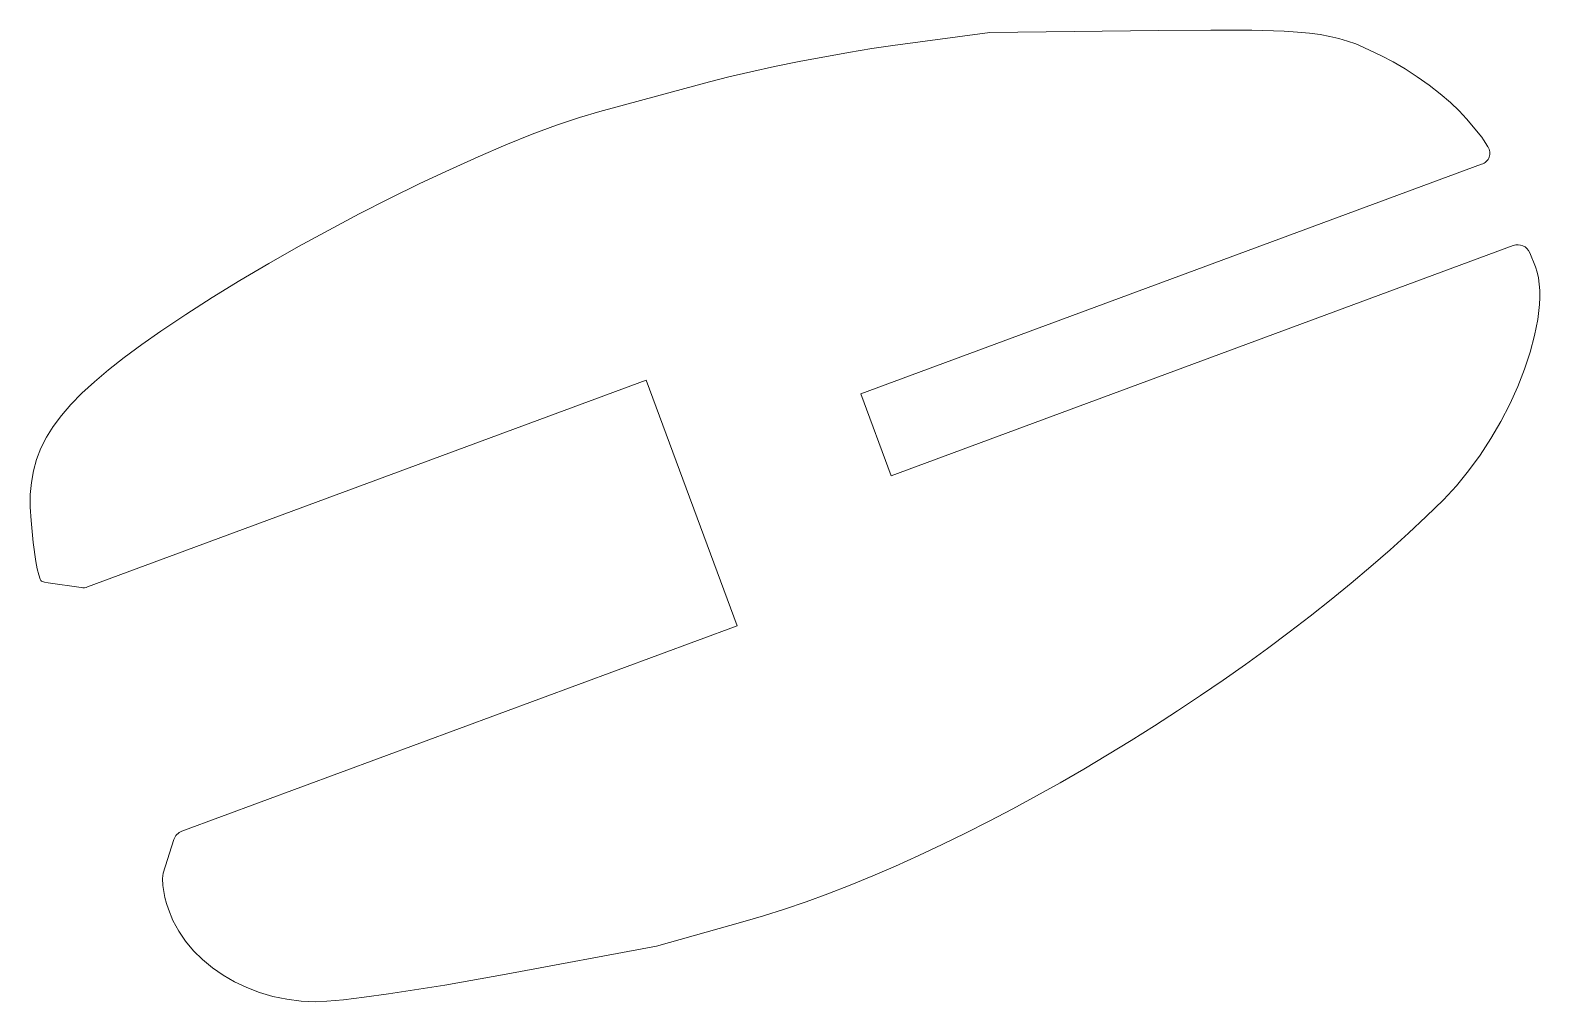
# Model space of a CAD drawing. Header units: millimetres. Extents: x -81 to 81, y -102 to 102.
# Drawn here: x -30.25 to 4.35, y -54.76 to -32.48 of the extents above; entities that cross this region are included whole.
import ezdxf

# ---------------------------------------------------------------- set-up
doc = ezdxf.new("R2010")
doc.units = ezdxf.units.MM
doc.header["$MEASUREMENT"] = 0

msp = doc.modelspace()

# ---------------------------------------------------------------- linework, layer by layer
at = {"lineweight": 5}
msp.add_open_spline([(-23.7063, -54.7601), (-23.7063, -54.7601), (-23.4501, -54.7488), (-23.4501, -54.7488), (-23.4501, -54.7488), (-23.4501, -54.7488), (-23.0753, -54.7128), (-23.0753, -54.7128), (-23.0753, -54.7128), (-23.0753, -54.7128), (-22.5998, -54.6549), (-22.5998, -54.6549), (-22.5998, -54.6549), (-22.5998, -54.6549), (-22.0416, -54.5775), (-22.0416, -54.5775), (-22.0416, -54.5775), (-22.0416, -54.5775), (-20.7487, -54.375), (-20.7487, -54.375), (-20.7487, -54.375), (-20.7487, -54.375), (-19.3398, -54.1259), (-19.3398, -54.1259), (-19.3398, -54.1259), (-19.3398, -54.1259), (-15.8993, -53.4826), (-15.8993, -53.4826), (-15.8993, -53.4826), (-15.8993, -53.4826), (-13.9141, -52.9299), (-13.9141, -52.9299), (-13.9141, -52.9299), (-13.9141, -52.9299), (-13.4426, -52.7921), (-13.4426, -52.7921), (-13.4426, -52.7921), (-13.4426, -52.7921), (-12.9601, -52.6381), (-12.9601, -52.6381), (-12.9601, -52.6381), (-12.9601, -52.6381), (-12.4676, -52.4686), (-12.4676, -52.4686), (-12.4676, -52.4686), (-12.4676, -52.4686), (-11.9658, -52.2842), (-11.9658, -52.2842), (-11.9658, -52.2842), (-11.9658, -52.2842), (-11.4558, -52.0853), (-11.4558, -52.0853), (-11.4558, -52.0853), (-11.4558, -52.0853), (-10.9384, -51.8725), (-10.9384, -51.8725), (-10.9384, -51.8725), (-10.9384, -51.8725), (-10.4145, -51.6463), (-10.4145, -51.6463), (-10.4145, -51.6463), (-10.4145, -51.6463), (-9.8851, -51.4074), (-9.8851, -51.4074), (-9.8851, -51.4074), (-9.8851, -51.4074), (-9.351, -51.1561), (-9.351, -51.1561), (-9.351, -51.1561), (-9.351, -51.1561), (-8.8132, -50.8932), (-8.8132, -50.8932), (-8.8132, -50.8932), (-8.8132, -50.8932), (-8.2725, -50.6191), (-8.2725, -50.6191), (-8.2725, -50.6191), (-8.2725, -50.6191), (-7.7298, -50.3344), (-7.7298, -50.3344), (-7.7298, -50.3344), (-7.7298, -50.3344), (-7.1861, -50.0395), (-7.1861, -50.0395), (-7.1861, -50.0395), (-7.1861, -50.0395), (-6.6422, -49.7352), (-6.6422, -49.7352), (-6.6422, -49.7352), (-6.6422, -49.7352), (-6.0991, -49.4218), (-6.0991, -49.4218), (-6.0991, -49.4218), (-6.0991, -49.4218), (-5.5577, -49.1), (-5.5577, -49.1), (-5.5577, -49.1), (-5.5577, -49.1), (-5.0188, -48.7703), (-5.0188, -48.7703), (-5.0188, -48.7703), (-5.0188, -48.7703), (-4.4835, -48.4333), (-4.4835, -48.4333), (-4.4835, -48.4333), (-4.4835, -48.4333), (-3.9524, -48.0894), (-3.9524, -48.0894), (-3.9524, -48.0894), (-3.9524, -48.0894), (-3.4267, -47.7393), (-3.4267, -47.7393), (-3.4267, -47.7393), (-3.4267, -47.7393), (-2.9071, -47.3834), (-2.9071, -47.3834), (-2.9071, -47.3834), (-2.9071, -47.3834), (-2.3946, -47.0224), (-2.3946, -47.0224), (-2.3946, -47.0224), (-2.3946, -47.0224), (-1.8901, -46.6567), (-1.8901, -46.6567), (-1.8901, -46.6567), (-1.8901, -46.6567), (-1.3945, -46.287), (-1.3945, -46.287), (-1.3945, -46.287), (-1.3945, -46.287), (-0.9087, -45.9137), (-0.9087, -45.9137), (-0.9087, -45.9137), (-0.9087, -45.9137), (-0.4335, -45.5373), (-0.4335, -45.5373), (-0.4335, -45.5373), (-0.4335, -45.5373), (0.03, -45.1586), (0.03, -45.1586), (0.03, -45.1586), (0.03, -45.1586), (0.481, -44.7779), (0.481, -44.7779), (0.481, -44.7779), (0.481, -44.7779), (0.9186, -44.3959), (0.9186, -44.3959), (0.9186, -44.3959), (0.9186, -44.3959), (1.3419, -44.013), (1.3419, -44.013), (1.3419, -44.013), (1.3419, -44.013), (1.75, -43.6299), (1.75, -43.6299), (1.75, -43.6299), (1.75, -43.6299), (2.142, -43.247), (2.142, -43.247), (2.142, -43.247), (2.142, -43.247), (2.4387, -42.93), (2.4387, -42.93), (2.4387, -42.93), (2.4387, -42.93), (2.7203, -42.5874), (2.7203, -42.5874), (2.7203, -42.5874), (2.7203, -42.5874), (2.9853, -42.2239), (2.9853, -42.2239), (2.9853, -42.2239), (2.9853, -42.2239), (3.2319, -41.8441), (3.2319, -41.8441), (3.2319, -41.8441), (3.2319, -41.8441), (3.4585, -41.4525), (3.4585, -41.4525), (3.4585, -41.4525), (3.4585, -41.4525), (3.6635, -41.0539), (3.6635, -41.0539), (3.6635, -41.0539), (3.6635, -41.0539), (3.8451, -40.6528), (3.8451, -40.6528), (3.8451, -40.6528), (3.8451, -40.6528), (4.0016, -40.2539), (4.0016, -40.2539), (4.0016, -40.2539), (4.0016, -40.2539), (4.1315, -39.8617), (4.1315, -39.8617), (4.1315, -39.8617), (4.1315, -39.8617), (4.233, -39.4808), (4.233, -39.4808), (4.233, -39.4808), (4.233, -39.4808), (4.3044, -39.1159), (4.3044, -39.1159), (4.3044, -39.1159), (4.3044, -39.1159), (4.3442, -38.7716), (4.3442, -38.7716), (4.3442, -38.7716), (4.3442, -38.7716), (4.3517, -38.6086), (4.3517, -38.6086), (4.3517, -38.6086), (4.3517, -38.6086), (4.3506, -38.4525), (4.3506, -38.4525), (4.3506, -38.4525), (4.3506, -38.4525), (4.3408, -38.3038), (4.3408, -38.3038), (4.3408, -38.3038), (4.3408, -38.3038), (4.322, -38.1632), (4.322, -38.1632), (4.322, -38.1632), (4.322, -38.1632), (4.294, -38.0311), (4.294, -38.0311), (4.294, -38.0311), (4.294, -38.0311), (4.2566, -37.9083), (4.2566, -37.9083), (4.2566, -37.9083), (4.2566, -37.9083), (4.1223, -37.5847), (4.1223, -37.5847), (4.1223, -37.5847), (4.0605, -37.4359), (3.8922, -37.3624), (3.7411, -37.4184), (3.7411, -37.4184), (3.7411, -37.4184), (-10.5202, -42.6967), (-10.5202, -42.6967), (-10.5202, -42.6967), (-10.5202, -42.6967), (-11.2144, -40.821), (-11.2144, -40.821), (-11.2144, -40.821), (-11.2144, -40.821), (3.017, -35.5538), (3.017, -35.5538), (3.017, -35.5538), (3.0989, -35.5311), (3.1647, -35.47), (3.1934, -35.3901), (3.1934, -35.3901), (3.2222, -35.3101), (3.2104, -35.2212), (3.1617, -35.1515), (3.1617, -35.1515), (3.1617, -35.1515), (3.1573, -35.1572), (3.1573, -35.1572), (3.1573, -35.1572), (3.1573, -35.1572), (3.1179, -35.0828), (3.1179, -35.0828), (3.1179, -35.0828), (3.1179, -35.0828), (3.0617, -34.9974), (3.0617, -34.9974), (3.0617, -34.9974), (3.0617, -34.9974), (3.0215, -34.9339), (3.0215, -34.9339), (3.0215, -34.9339), (3.0215, -34.9339), (2.6714, -34.5128), (2.6714, -34.5128), (2.6714, -34.5128), (2.6714, -34.5128), (2.5061, -34.3336), (2.5061, -34.3336), (2.5061, -34.3336), (2.5061, -34.3336), (2.3026, -34.1421), (2.3026, -34.1421), (2.3026, -34.1421), (2.3026, -34.1421), (2.0689, -33.9441), (2.0689, -33.9441), (2.0689, -33.9441), (2.0689, -33.9441), (1.8129, -33.7457), (1.8129, -33.7457), (1.8129, -33.7457), (1.8129, -33.7457), (1.5426, -33.5528), (1.5426, -33.5528), (1.5426, -33.5528), (1.5426, -33.5528), (1.266, -33.3712), (1.266, -33.3712), (1.266, -33.3712), (1.266, -33.3712), (0.9911, -33.2069), (0.9911, -33.2069), (0.9911, -33.2069), (0.9911, -33.2069), (0.7259, -33.0659), (0.7259, -33.0659), (0.7259, -33.0659), (0.7259, -33.0659), (0.3213, -32.8759), (0.3213, -32.8759), (0.3213, -32.8759), (0.3213, -32.8759), (0.1312, -32.7978), (0.1312, -32.7978), (0.1312, -32.7978), (0.1312, -32.7978), (-0.0583, -32.7301), (-0.0583, -32.7301), (-0.0583, -32.7301), (-0.0583, -32.7301), (-0.2531, -32.6721), (-0.2531, -32.6721), (-0.2531, -32.6721), (-0.2531, -32.6721), (-0.4589, -32.6231), (-0.4589, -32.6231), (-0.4589, -32.6231), (-0.4589, -32.6231), (-0.6816, -32.5827), (-0.6816, -32.5827), (-0.6816, -32.5827), (-0.6816, -32.5827), (-0.9267, -32.55), (-0.9267, -32.55), (-0.9267, -32.55), (-0.9267, -32.55), (-1.2001, -32.5244), (-1.2001, -32.5244), (-1.2001, -32.5244), (-1.2001, -32.5244), (-1.5076, -32.5054), (-1.5076, -32.5054), (-1.5076, -32.5054), (-1.5076, -32.5054), (-2.2478, -32.4842), (-2.2478, -32.4842), (-2.2478, -32.4842), (-2.2478, -32.4842), (-3.1932, -32.4812), (-3.1932, -32.4812), (-3.1932, -32.4812), (-3.1932, -32.4812), (-4.39, -32.4913), (-4.39, -32.4913), (-4.39, -32.4913), (-4.39, -32.4913), (-8.2562, -32.5344), (-8.2562, -32.5344), (-8.2562, -32.5344), (-8.2562, -32.5344), (-10.4759, -32.8326), (-10.4759, -32.8326), (-10.4759, -32.8326), (-10.4759, -32.8326), (-10.9623, -32.9035), (-10.9623, -32.9035), (-10.9623, -32.9035), (-10.9623, -32.9035), (-11.4944, -32.9908), (-11.4944, -32.9908), (-11.4944, -32.9908), (-11.4944, -32.9908), (-12.6267, -33.2012), (-12.6267, -33.2012), (-12.6267, -33.2012), (-12.6267, -33.2012), (-13.1924, -33.3173), (-13.1924, -33.3173), (-13.1924, -33.3173), (-13.1924, -33.3173), (-13.7349, -33.4363), (-13.7349, -33.4363), (-13.7349, -33.4363), (-13.7349, -33.4363), (-14.2367, -33.5545), (-14.2367, -33.5545), (-14.2367, -33.5545), (-14.2367, -33.5545), (-14.6808, -33.6686), (-14.6808, -33.6686), (-14.6808, -33.6686), (-14.6808, -33.6686), (-17.1953, -34.3463), (-17.1953, -34.3463), (-17.1953, -34.3463), (-17.1953, -34.3463), (-17.665, -34.4833), (-17.665, -34.4833), (-17.665, -34.4833), (-17.665, -34.4833), (-18.1851, -34.6587), (-18.1851, -34.6587), (-18.1851, -34.6587), (-18.1851, -34.6587), (-18.7495, -34.8692), (-18.7495, -34.8692), (-18.7495, -34.8692), (-18.7495, -34.8692), (-19.3517, -35.1118), (-19.3517, -35.1118), (-19.3517, -35.1118), (-19.3517, -35.1118), (-19.9857, -35.3833), (-19.9857, -35.3833), (-19.9857, -35.3833), (-19.9857, -35.3833), (-20.645, -35.6806), (-20.645, -35.6806), (-20.645, -35.6806), (-20.645, -35.6806), (-21.3235, -36.0004), (-21.3235, -36.0004), (-21.3235, -36.0004), (-21.3235, -36.0004), (-22.0149, -36.3398), (-22.0149, -36.3398), (-22.0149, -36.3398), (-22.0149, -36.3398), (-22.7128, -36.6955), (-22.7128, -36.6955), (-22.7128, -36.6955), (-22.7128, -36.6955), (-23.411, -37.0645), (-23.411, -37.0645), (-23.411, -37.0645), (-23.411, -37.0645), (-24.1034, -37.4436), (-24.1034, -37.4436), (-24.1034, -37.4436), (-24.1034, -37.4436), (-24.7835, -37.8296), (-24.7835, -37.8296), (-24.7835, -37.8296), (-24.7835, -37.8296), (-25.4451, -38.2194), (-25.4451, -38.2194), (-25.4451, -38.2194), (-25.4451, -38.2194), (-26.082, -38.6099), (-26.082, -38.6099), (-26.082, -38.6099), (-26.082, -38.6099), (-26.6879, -38.9979), (-26.6879, -38.9979), (-26.6879, -38.9979), (-26.6879, -38.9979), (-27.2565, -39.3804), (-27.2565, -39.3804), (-27.2565, -39.3804), (-27.2565, -39.3804), (-27.6963, -39.6905), (-27.6963, -39.6905), (-27.6963, -39.6905), (-27.6963, -39.6905), (-28.0958, -39.986), (-28.0958, -39.986), (-28.0958, -39.986), (-28.0958, -39.986), (-28.4563, -40.2688), (-28.4563, -40.2688), (-28.4563, -40.2688), (-28.4563, -40.2688), (-28.7792, -40.5411), (-28.7792, -40.5411), (-28.7792, -40.5411), (-28.7792, -40.5411), (-29.0661, -40.8049), (-29.0661, -40.8049), (-29.0661, -40.8049), (-29.0661, -40.8049), (-29.3182, -41.0621), (-29.3182, -41.0621), (-29.3182, -41.0621), (-29.3182, -41.0621), (-29.5369, -41.3148), (-29.5369, -41.3148), (-29.5369, -41.3148), (-29.5369, -41.3148), (-29.7237, -41.5651), (-29.7237, -41.5651), (-29.7237, -41.5651), (-29.7237, -41.5651), (-29.8799, -41.8149), (-29.8799, -41.8149), (-29.8799, -41.8149), (-29.8799, -41.8149), (-30.0069, -42.0664), (-30.0069, -42.0664), (-30.0069, -42.0664), (-30.0069, -42.0664), (-30.1062, -42.3215), (-30.1062, -42.3215), (-30.1062, -42.3215), (-30.1062, -42.3215), (-30.1791, -42.5823), (-30.1791, -42.5823), (-30.1791, -42.5823), (-30.1791, -42.5823), (-30.2271, -42.8509), (-30.2271, -42.8509), (-30.2271, -42.8509), (-30.2271, -42.8509), (-30.2514, -43.1292), (-30.2514, -43.1292), (-30.2514, -43.1292), (-30.2514, -43.1292), (-30.2536, -43.4193), (-30.2536, -43.4193), (-30.2536, -43.4193), (-30.2536, -43.4193), (-30.2349, -43.7232), (-30.2349, -43.7232), (-30.2349, -43.7232), (-30.2349, -43.7232), (-30.1824, -44.2267), (-30.1824, -44.2267), (-30.1824, -44.2267), (-30.1824, -44.2267), (-30.1224, -44.6608), (-30.1224, -44.6608), (-30.1224, -44.6608), (-30.1224, -44.6608), (-30.0906, -44.8355), (-30.0906, -44.8355), (-30.0906, -44.8355), (-30.0906, -44.8355), (-30.0581, -44.9734), (-30.0581, -44.9734), (-30.0581, -44.9734), (-30.0581, -44.9734), (-30.0254, -45.068), (-30.0254, -45.068), (-30.0254, -45.068), (-30.0254, -45.068), (-30.009, -45.097), (-30.009, -45.097), (-30.009, -45.097), (-30.009, -45.097), (-29.9928, -45.1127), (-29.9928, -45.1127), (-29.9928, -45.1127), (-29.9928, -45.1127), (-29.9235, -45.1387), (-29.9235, -45.1387), (-29.9235, -45.1387), (-29.9235, -45.1387), (-29.8441, -45.154), (-29.8441, -45.154), (-29.8441, -45.154), (-29.8441, -45.154), (-29.0833, -45.2633), (-29.0833, -45.2633), (-29.0833, -45.2633), (-29.0338, -45.2704), (-28.9834, -45.265), (-28.9365, -45.2477), (-28.9365, -45.2477), (-28.9365, -45.2477), (-16.1328, -40.5088), (-16.1328, -40.5088), (-16.1328, -40.5088), (-16.1328, -40.5088), (-14.0501, -46.1358), (-14.0501, -46.1358), (-14.0501, -46.1358), (-14.0501, -46.1358), (-26.7767, -50.8461), (-26.7767, -50.8461), (-26.7767, -50.8461), (-26.8636, -50.8782), (-26.9307, -50.9486), (-26.9586, -51.0369), (-26.9586, -51.0369), (-26.9586, -51.0369), (-27.2025, -51.8076), (-27.2025, -51.8076), (-27.2025, -51.8076), (-27.2025, -51.8076), (-27.2173, -51.935), (-27.2173, -51.935), (-27.2173, -51.935), (-27.2173, -51.935), (-27.2103, -52.0945), (-27.2103, -52.0945), (-27.2103, -52.0945), (-27.2103, -52.0945), (-27.1908, -52.2333), (-27.1908, -52.2333), (-27.1908, -52.2333), (-27.1908, -52.2333), (-27.1636, -52.37), (-27.1636, -52.37), (-27.1636, -52.37), (-27.1636, -52.37), (-27.1288, -52.5044), (-27.1288, -52.5044), (-27.1288, -52.5044), (-27.1288, -52.5044), (-27.0867, -52.6364), (-27.0867, -52.6364), (-27.0867, -52.6364), (-27.0867, -52.6364), (-26.9811, -52.8927), (-26.9811, -52.8927), (-26.9811, -52.8927), (-26.9811, -52.8927), (-26.8485, -53.1375), (-26.8485, -53.1375), (-26.8485, -53.1375), (-26.8485, -53.1375), (-26.6902, -53.3698), (-26.6902, -53.3698), (-26.6902, -53.3698), (-26.6902, -53.3698), (-26.508, -53.5884), (-26.508, -53.5884), (-26.508, -53.5884), (-26.508, -53.5884), (-26.3034, -53.7921), (-26.3034, -53.7921), (-26.3034, -53.7921), (-26.3034, -53.7921), (-26.0778, -53.9797), (-26.0778, -53.9797), (-26.0778, -53.9797), (-26.0778, -53.9797), (-25.8328, -54.15), (-25.8328, -54.15), (-25.8328, -54.15), (-25.8328, -54.15), (-25.5701, -54.3019), (-25.5701, -54.3019), (-25.5701, -54.3019), (-25.5701, -54.3019), (-25.2911, -54.4342), (-25.2911, -54.4342), (-25.2911, -54.4342), (-25.2911, -54.4342), (-24.9974, -54.5457), (-24.9974, -54.5457), (-24.9974, -54.5457), (-24.9974, -54.5457), (-24.6905, -54.6352), (-24.6905, -54.6352), (-24.6905, -54.6352), (-24.6905, -54.6352), (-24.372, -54.7015), (-24.372, -54.7015), (-24.372, -54.7015), (-24.372, -54.7015), (-24.0434, -54.7435), (-24.0434, -54.7435), (-24.0434, -54.7435), (-24.0434, -54.7435), (-23.7063, -54.7601), (-23.7063, -54.7601)], degree=3, knots=[0, 0, 0, 0, 0.0059524, 0.0059524, 0.0059524, 0.0059524, 0.0119048, 0.0119048, 0.0119048, 0.0119048, 0.0178571, 0.0178571, 0.0178571, 0.0178571, 0.0238095, 0.0238095, 0.0238095, 0.0238095, 0.0297619, 0.0297619, 0.0297619, 0.0297619, 0.0357143, 0.0357143, 0.0357143, 0.0357143, 0.0416667, 0.0416667, 0.0416667, 0.0416667, 0.047619, 0.047619, 0.047619, 0.047619, 0.0535714, 0.0535714, 0.0535714, 0.0535714, 0.0595238, 0.0595238, 0.0595238, 0.0595238, 0.0654762, 0.0654762, 0.0654762, 0.0654762, 0.0714286, 0.0714286, 0.0714286, 0.0714286, 0.077381, 0.077381, 0.077381, 0.077381, 0.0833333, 0.0833333, 0.0833333, 0.0833333, 0.0892857, 0.0892857, 0.0892857, 0.0892857, 0.0952381, 0.0952381, 0.0952381, 0.0952381, 0.1011905, 0.1011905, 0.1011905, 0.1011905, 0.1071429, 0.1071429, 0.1071429, 0.1071429, 0.1130952, 0.1130952, 0.1130952, 0.1130952, 0.1190476, 0.1190476, 0.1190476, 0.1190476, 0.125, 0.125, 0.125, 0.125, 0.1309524, 0.1309524, 0.1309524, 0.1309524, 0.1369048, 0.1369048, 0.1369048, 0.1369048, 0.1428571, 0.1428571, 0.1428571, 0.1428571, 0.1488095, 0.1488095, 0.1488095, 0.1488095, 0.1547619, 0.1547619, 0.1547619, 0.1547619, 0.1607143, 0.1607143, 0.1607143, 0.1607143, 0.1666667, 0.1666667, 0.1666667, 0.1666667, 0.172619, 0.172619, 0.172619, 0.172619, 0.1785714, 0.1785714, 0.1785714, 0.1785714, 0.1845238, 0.1845238, 0.1845238, 0.1845238, 0.1904762, 0.1904762, 0.1904762, 0.1904762, 0.1964286, 0.1964286, 0.1964286, 0.1964286, 0.202381, 0.202381, 0.202381, 0.202381, 0.2083333, 0.2083333, 0.2083333, 0.2083333, 0.2142857, 0.2142857, 0.2142857, 0.2142857, 0.2202381, 0.2202381, 0.2202381, 0.2202381, 0.2261905, 0.2261905, 0.2261905, 0.2261905, 0.2321429, 0.2321429, 0.2321429, 0.2321429, 0.2380952, 0.2380952, 0.2380952, 0.2380952, 0.2440476, 0.2440476, 0.2440476, 0.2440476, 0.25, 0.25, 0.25, 0.25, 0.2559524, 0.2559524, 0.2559524, 0.2559524, 0.2619048, 0.2619048, 0.2619048, 0.2619048, 0.2678571, 0.2678571, 0.2678571, 0.2678571, 0.2738095, 0.2738095, 0.2738095, 0.2738095, 0.2797619, 0.2797619, 0.2797619, 0.2797619, 0.2857143, 0.2857143, 0.2857143, 0.2857143, 0.2916667, 0.2916667, 0.2916667, 0.2916667, 0.297619, 0.297619, 0.297619, 0.297619, 0.3035714, 0.3035714, 0.3035714, 0.3035714, 0.3095238, 0.3095238, 0.3095238, 0.3095238, 0.3154762, 0.3154762, 0.3154762, 0.3154762, 0.3214286, 0.3214286, 0.3214286, 0.3214286, 0.327381, 0.327381, 0.327381, 0.327381, 0.3333333, 0.3333333, 0.3333333, 0.3333333, 0.3392857, 0.3392857, 0.3392857, 0.3392857, 0.3452381, 0.3452381, 0.3452381, 0.3452381, 0.3511905, 0.3511905, 0.3511905, 0.3511905, 0.3571429, 0.3571429, 0.3571429, 0.3571429, 0.3630952, 0.3630952, 0.3630952, 0.3630952, 0.3690476, 0.3690476, 0.3690476, 0.3690476, 0.375, 0.375, 0.375, 0.375, 0.3809524, 0.3809524, 0.3809524, 0.3809524, 0.3869048, 0.3869048, 0.3869048, 0.3869048, 0.3928571, 0.3928571, 0.3928571, 0.3928571, 0.3988095, 0.3988095, 0.3988095, 0.3988095, 0.4047619, 0.4047619, 0.4047619, 0.4047619, 0.4107143, 0.4107143, 0.4107143, 0.4107143, 0.4166667, 0.4166667, 0.4166667, 0.4166667, 0.422619, 0.422619, 0.422619, 0.422619, 0.4285714, 0.4285714, 0.4285714, 0.4285714, 0.4345238, 0.4345238, 0.4345238, 0.4345238, 0.4404762, 0.4404762, 0.4404762, 0.4404762, 0.4464286, 0.4464286, 0.4464286, 0.4464286, 0.452381, 0.452381, 0.452381, 0.452381, 0.4583333, 0.4583333, 0.4583333, 0.4583333, 0.4642857, 0.4642857, 0.4642857, 0.4642857, 0.4702381, 0.4702381, 0.4702381, 0.4702381, 0.4761905, 0.4761905, 0.4761905, 0.4761905, 0.4821429, 0.4821429, 0.4821429, 0.4821429, 0.4880952, 0.4880952, 0.4880952, 0.4880952, 0.4940476, 0.4940476, 0.4940476, 0.4940476, 0.5, 0.5, 0.5, 0.5, 0.5059524, 0.5059524, 0.5059524, 0.5059524, 0.5119048, 0.5119048, 0.5119048, 0.5119048, 0.5178571, 0.5178571, 0.5178571, 0.5178571, 0.5238095, 0.5238095, 0.5238095, 0.5238095, 0.5297619, 0.5297619, 0.5297619, 0.5297619, 0.5357143, 0.5357143, 0.5357143, 0.5357143, 0.5416667, 0.5416667, 0.5416667, 0.5416667, 0.547619, 0.547619, 0.547619, 0.547619, 0.5535714, 0.5535714, 0.5535714, 0.5535714, 0.5595238, 0.5595238, 0.5595238, 0.5595238, 0.5654762, 0.5654762, 0.5654762, 0.5654762, 0.5714286, 0.5714286, 0.5714286, 0.5714286, 0.577381, 0.577381, 0.577381, 0.577381, 0.5833333, 0.5833333, 0.5833333, 0.5833333, 0.5892857, 0.5892857, 0.5892857, 0.5892857, 0.5952381, 0.5952381, 0.5952381, 0.5952381, 0.6011905, 0.6011905, 0.6011905, 0.6011905, 0.6071429, 0.6071429, 0.6071429, 0.6071429, 0.6130952, 0.6130952, 0.6130952, 0.6130952, 0.6190476, 0.6190476, 0.6190476, 0.6190476, 0.625, 0.625, 0.625, 0.625, 0.6309524, 0.6309524, 0.6309524, 0.6309524, 0.6369048, 0.6369048, 0.6369048, 0.6369048, 0.6428571, 0.6428571, 0.6428571, 0.6428571, 0.6488095, 0.6488095, 0.6488095, 0.6488095, 0.6547619, 0.6547619, 0.6547619, 0.6547619, 0.6607143, 0.6607143, 0.6607143, 0.6607143, 0.6666667, 0.6666667, 0.6666667, 0.6666667, 0.672619, 0.672619, 0.672619, 0.672619, 0.6785714, 0.6785714, 0.6785714, 0.6785714, 0.6845238, 0.6845238, 0.6845238, 0.6845238, 0.6904762, 0.6904762, 0.6904762, 0.6904762, 0.6964286, 0.6964286, 0.6964286, 0.6964286, 0.702381, 0.702381, 0.702381, 0.702381, 0.7083333, 0.7083333, 0.7083333, 0.7083333, 0.7142857, 0.7142857, 0.7142857, 0.7142857, 0.7202381, 0.7202381, 0.7202381, 0.7202381, 0.7261905, 0.7261905, 0.7261905, 0.7261905, 0.7321429, 0.7321429, 0.7321429, 0.7321429, 0.7380952, 0.7380952, 0.7380952, 0.7380952, 0.7440476, 0.7440476, 0.7440476, 0.7440476, 0.75, 0.75, 0.75, 0.75, 0.7559524, 0.7559524, 0.7559524, 0.7559524, 0.7619048, 0.7619048, 0.7619048, 0.7619048, 0.7678571, 0.7678571, 0.7678571, 0.7678571, 0.7738095, 0.7738095, 0.7738095, 0.7738095, 0.7797619, 0.7797619, 0.7797619, 0.7797619, 0.7857143, 0.7857143, 0.7857143, 0.7857143, 0.7916667, 0.7916667, 0.7916667, 0.7916667, 0.797619, 0.797619, 0.797619, 0.797619, 0.8035714, 0.8035714, 0.8035714, 0.8035714, 0.8095238, 0.8095238, 0.8095238, 0.8095238, 0.8154762, 0.8154762, 0.8154762, 0.8154762, 0.8214286, 0.8214286, 0.8214286, 0.8214286, 0.827381, 0.827381, 0.827381, 0.827381, 0.8333333, 0.8333333, 0.8333333, 0.8333333, 0.8392857, 0.8392857, 0.8392857, 0.8392857, 0.8452381, 0.8452381, 0.8452381, 0.8452381, 0.8511905, 0.8511905, 0.8511905, 0.8511905, 0.8571429, 0.8571429, 0.8571429, 0.8571429, 0.8630952, 0.8630952, 0.8630952, 0.8630952, 0.8690476, 0.8690476, 0.8690476, 0.8690476, 0.875, 0.875, 0.875, 0.875, 0.8809524, 0.8809524, 0.8809524, 0.8809524, 0.8869048, 0.8869048, 0.8869048, 0.8869048, 0.8928571, 0.8928571, 0.8928571, 0.8928571, 0.8988095, 0.8988095, 0.8988095, 0.8988095, 0.9047619, 0.9047619, 0.9047619, 0.9047619, 0.9107143, 0.9107143, 0.9107143, 0.9107143, 0.9166667, 0.9166667, 0.9166667, 0.9166667, 0.922619, 0.922619, 0.922619, 0.922619, 0.9285714, 0.9285714, 0.9285714, 0.9285714, 0.9345238, 0.9345238, 0.9345238, 0.9345238, 0.9404762, 0.9404762, 0.9404762, 0.9404762, 0.9464286, 0.9464286, 0.9464286, 0.9464286, 0.952381, 0.952381, 0.952381, 0.952381, 0.9583333, 0.9583333, 0.9583333, 0.9583333, 0.9642857, 0.9642857, 0.9642857, 0.9642857, 0.9702381, 0.9702381, 0.9702381, 0.9702381, 0.9761905, 0.9761905, 0.9761905, 0.9761905, 0.9821429, 0.9821429, 0.9821429, 0.9821429, 0.9880952, 0.9880952, 0.9880952, 0.9880952, 0.9940476, 0.9940476, 0.9940476, 0.9940476, 1, 1, 1, 1], dxfattribs=at)

doc.saveas('drawing.dxf')
